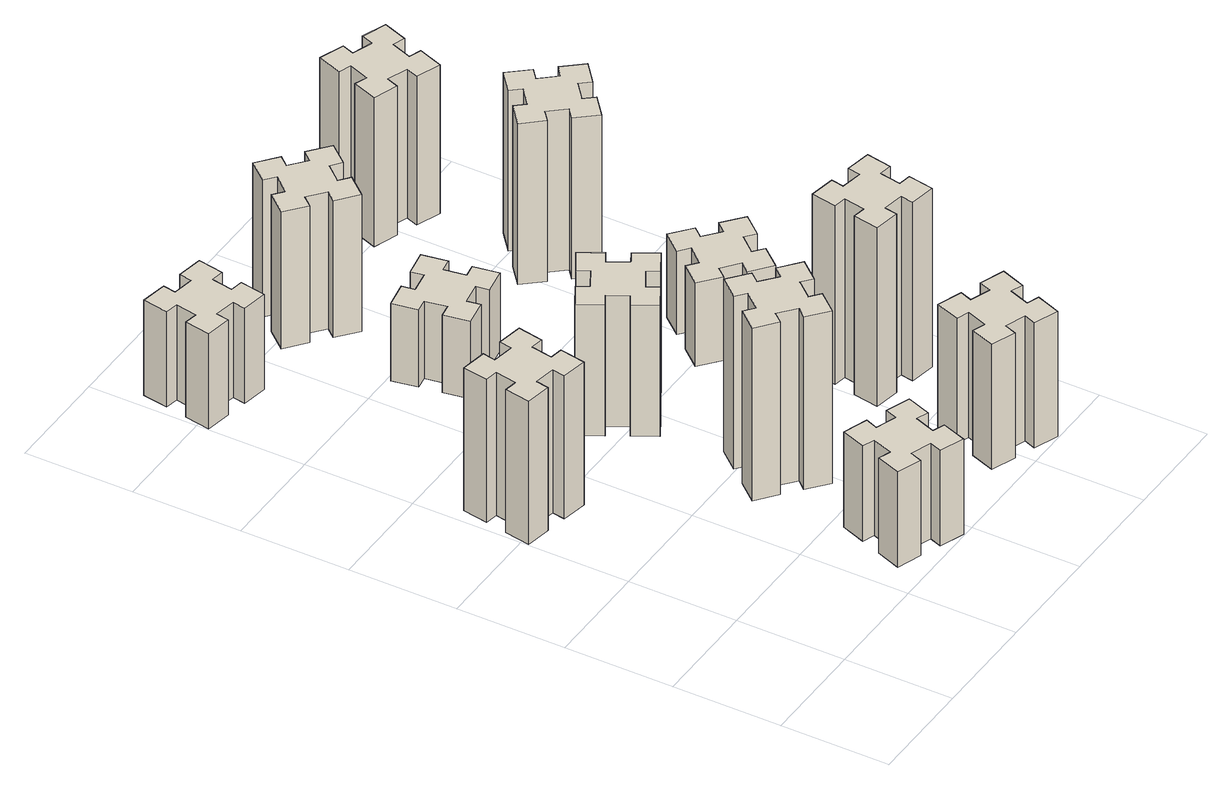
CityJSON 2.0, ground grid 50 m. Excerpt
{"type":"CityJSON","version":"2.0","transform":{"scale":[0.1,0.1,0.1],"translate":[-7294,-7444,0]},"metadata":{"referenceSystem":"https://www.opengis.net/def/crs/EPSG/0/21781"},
"CityObjects":{
"building1":{"type":"Building","attributes":{"class":"1000","function":"1000","usage":"1000","yearOfConstruction":2016,"roofType":"1000","measuredHeight":72,"storeysAboveGround":30,"storeysBelowGround":0},"geometry":[{"type":"Solid","lod":"1","boundaries":[[[[0,1,2,3,4,5,6,7,8,9,10,11,12,13,14,15,16,17,18,19]],[[17,16,20,21]],[[16,15,22,20]],[[15,14,23,22]],[[14,13,24,23]],[[13,12,25,24]],[[12,11,26,25]],[[11,10,27,26]],[[10,9,28,27]],[[9,8,29,28]],[[8,7,30,29]],[[7,6,31,30]],[[6,5,32,31]],[[5,4,33,32]],[[4,3,34,33]],[[3,2,35,34]],[[2,1,36,35]],[[1,0,37,36]],[[0,19,38,37]],[[19,18,39,38]],[[18,17,21,39]],[[24,25,26,27,28,29,30,31,32,33,34,35,36,37,38,39,21,20,22,23]]]]}]},
"building2":{"type":"Building","attributes":{"class":"1000","function":"1000","usage":"1000","yearOfConstruction":2016,"roofType":"1000","measuredHeight":48,"storeysAboveGround":30,"storeysBelowGround":0},"geometry":[{"type":"Solid","lod":"1","boundaries":[[[[40,41,42,43,44,45,46,47,48,49,50,51,52,53,54,55,56,57,58,59]],[[57,56,60,61]],[[56,55,62,60]],[[55,54,63,62]],[[54,53,64,63]],[[53,52,65,64]],[[52,51,66,65]],[[51,50,67,66]],[[50,49,68,67]],[[49,48,69,68]],[[48,47,70,69]],[[47,46,71,70]],[[46,45,72,71]],[[45,44,73,72]],[[44,43,74,73]],[[43,42,75,74]],[[42,41,76,75]],[[41,40,77,76]],[[40,59,78,77]],[[59,58,79,78]],[[58,57,61,79]],[[64,65,66,67,68,69,70,71,72,73,74,75,76,77,78,79,61,60,62,63]]]]}]},
"building3":{"type":"Building","attributes":{"class":"1000","function":"1000","usage":"1000","yearOfConstruction":2016,"roofType":"1000","measuredHeight":48,"storeysAboveGround":30,"storeysBelowGround":0},"geometry":[{"type":"Solid","lod":"1","boundaries":[[[[80,81,82,83,84,85,86,87,88,89,90,91,92,93,94,95,96,97,98,99]],[[97,96,100,101]],[[96,95,102,100]],[[95,94,103,102]],[[94,93,104,103]],[[93,92,105,104]],[[92,91,106,105]],[[91,90,107,106]],[[90,89,108,107]],[[89,88,109,108]],[[88,87,110,109]],[[87,86,111,110]],[[86,85,112,111]],[[85,84,113,112]],[[84,83,114,113]],[[83,82,115,114]],[[82,81,116,115]],[[81,80,117,116]],[[80,99,118,117]],[[99,98,119,118]],[[98,97,101,119]],[[104,105,106,107,108,109,110,111,112,113,114,115,116,117,118,119,101,100,102,103]]]]}]},
"building4":{"type":"Building","attributes":{"class":"1000","function":"1000","usage":"1000","yearOfConstruction":2016,"roofType":"1000","measuredHeight":87,"storeysAboveGround":30,"storeysBelowGround":0},"geometry":[{"type":"Solid","lod":"1","boundaries":[[[[120,121,122,123,124,125,126,127,128,129,130,131,132,133,134,135,136,137,138,139]],[[137,136,140,141]],[[136,135,142,140]],[[135,134,143,142]],[[134,133,144,143]],[[133,132,145,144]],[[132,131,146,145]],[[131,130,147,146]],[[130,129,148,147]],[[129,128,149,148]],[[128,127,150,149]],[[127,126,151,150]],[[126,125,152,151]],[[125,124,153,152]],[[124,123,154,153]],[[123,122,155,154]],[[122,121,156,155]],[[121,120,157,156]],[[120,139,158,157]],[[139,138,159,158]],[[138,137,141,159]],[[144,145,146,147,148,149,150,151,152,153,154,155,156,157,158,159,141,140,142,143]]]]}]},
"building5":{"type":"Building","attributes":{"class":"1000","function":"1000","usage":"1000","yearOfConstruction":2016,"roofType":"1000","measuredHeight":66,"storeysAboveGround":30,"storeysBelowGround":0},"geometry":[{"type":"Solid","lod":"1","boundaries":[[[[160,161,162,163,164,165,166,167,168,169,170,171,172,173,174,175,176,177,178,179]],[[177,176,180,181]],[[176,175,182,180]],[[175,174,183,182]],[[174,173,184,183]],[[173,172,185,184]],[[172,171,186,185]],[[171,170,187,186]],[[170,169,188,187]],[[169,168,189,188]],[[168,167,190,189]],[[167,166,191,190]],[[166,165,192,191]],[[165,164,193,192]],[[164,163,194,193]],[[163,162,195,194]],[[162,161,196,195]],[[161,160,197,196]],[[160,179,198,197]],[[179,178,199,198]],[[178,177,181,199]],[[184,185,186,187,188,189,190,191,192,193,194,195,196,197,198,199,181,180,182,183]]]]}]},
"building6":{"type":"Building","attributes":{"class":"1000","function":"1000","usage":"1000","yearOfConstruction":2016,"roofType":"1000","measuredHeight":39,"storeysAboveGround":30,"storeysBelowGround":0},"geometry":[{"type":"Solid","lod":"1","boundaries":[[[[200,201,202,203,204,205,206,207,208,209,210,211,212,213,214,215,216,217,218,219]],[[217,216,220,221]],[[216,215,222,220]],[[215,214,223,222]],[[214,213,224,223]],[[213,212,225,224]],[[212,211,226,225]],[[211,210,227,226]],[[210,209,228,227]],[[209,208,229,228]],[[208,207,230,229]],[[207,206,231,230]],[[206,205,232,231]],[[205,204,233,232]],[[204,203,234,233]],[[203,202,235,234]],[[202,201,236,235]],[[201,200,237,236]],[[200,219,238,237]],[[219,218,239,238]],[[218,217,221,239]],[[224,225,226,227,228,229,230,231,232,233,234,235,236,237,238,239,221,220,222,223]]]]}]},
"building7":{"type":"Building","attributes":{"class":"1000","function":"1000","usage":"1000","yearOfConstruction":2016,"roofType":"1000","measuredHeight":63,"storeysAboveGround":30,"storeysBelowGround":0},"geometry":[{"type":"Solid","lod":"1","boundaries":[[[[240,241,242,243,244,245,246,247,248,249,250,251,252,253,254,255,256,257,258,259]],[[257,256,260,261]],[[256,255,262,260]],[[255,254,263,262]],[[254,253,264,263]],[[253,252,265,264]],[[252,251,266,265]],[[251,250,267,266]],[[250,249,268,267]],[[249,248,269,268]],[[248,247,270,269]],[[247,246,271,270]],[[246,245,272,271]],[[245,244,273,272]],[[244,243,274,273]],[[243,242,275,274]],[[242,241,276,275]],[[241,240,277,276]],[[240,259,278,277]],[[259,258,279,278]],[[258,257,261,279]],[[264,265,266,267,268,269,270,271,272,273,274,275,276,277,278,279,261,260,262,263]]]]}]},
"building8":{"type":"Building","attributes":{"class":"1000","function":"1000","usage":"1000","yearOfConstruction":2016,"roofType":"1000","measuredHeight":69,"storeysAboveGround":30,"storeysBelowGround":0},"geometry":[{"type":"Solid","lod":"1","boundaries":[[[[280,281,282,283,284,285,286,287,288,289,290,291,292,293,294,295,296,297,298,299]],[[297,296,300,301]],[[296,295,302,300]],[[295,294,303,302]],[[294,293,304,303]],[[293,292,305,304]],[[292,291,306,305]],[[291,290,307,306]],[[290,289,308,307]],[[289,288,309,308]],[[288,287,310,309]],[[287,286,311,310]],[[286,285,312,311]],[[285,284,313,312]],[[284,283,314,313]],[[283,282,315,314]],[[282,281,316,315]],[[281,280,317,316]],[[280,299,318,317]],[[299,298,319,318]],[[298,297,301,319]],[[304,305,306,307,308,309,310,311,312,313,314,315,316,317,318,319,301,300,302,303]]]]}]},
"building9":{"type":"Building","attributes":{"class":"1000","function":"1000","usage":"1000","yearOfConstruction":2016,"roofType":"1000","measuredHeight":90,"storeysAboveGround":30,"storeysBelowGround":0},"geometry":[{"type":"Solid","lod":"1","boundaries":[[[[320,321,322,323,324,325,326,327,328,329,330,331,332,333,334,335,336,337,338,339]],[[337,336,340,341]],[[336,335,342,340]],[[335,334,343,342]],[[334,333,344,343]],[[333,332,345,344]],[[332,331,346,345]],[[331,330,347,346]],[[330,329,348,347]],[[329,328,349,348]],[[328,327,350,349]],[[327,326,351,350]],[[326,325,352,351]],[[325,324,353,352]],[[324,323,354,353]],[[323,322,355,354]],[[322,321,356,355]],[[321,320,357,356]],[[320,339,358,357]],[[339,338,359,358]],[[338,337,341,359]],[[344,345,346,347,348,349,350,351,352,353,354,355,356,357,358,359,341,340,342,343]]]]}]},
"building10":{"type":"Building","attributes":{"class":"1000","function":"1000","usage":"1000","yearOfConstruction":2016,"roofType":"1000","measuredHeight":42,"storeysAboveGround":30,"storeysBelowGround":0},"geometry":[{"type":"Solid","lod":"1","boundaries":[[[[360,361,362,363,364,365,366,367,368,369,370,371,372,373,374,375,376,377,378,379]],[[377,376,380,381]],[[376,375,382,380]],[[375,374,383,382]],[[374,373,384,383]],[[373,372,385,384]],[[372,371,386,385]],[[371,370,387,386]],[[370,369,388,387]],[[369,368,389,388]],[[368,367,390,389]],[[367,366,391,390]],[[366,365,392,391]],[[365,364,393,392]],[[364,363,394,393]],[[363,362,395,394]],[[362,361,396,395]],[[361,360,397,396]],[[360,379,398,397]],[[379,378,399,398]],[[378,377,381,399]],[[384,385,386,387,388,389,390,391,392,393,394,395,396,397,398,399,381,380,382,383]]]]}]},
"building11":{"type":"Building","attributes":{"class":"1000","function":"1000","usage":"1000","yearOfConstruction":2016,"roofType":"1000","measuredHeight":81,"storeysAboveGround":30,"storeysBelowGround":0},"geometry":[{"type":"Solid","lod":"1","boundaries":[[[[400,401,402,403,404,405,406,407,408,409,410,411,412,413,414,415,416,417,418,419]],[[417,416,420,421]],[[416,415,422,420]],[[415,414,423,422]],[[414,413,424,423]],[[413,412,425,424]],[[412,411,426,425]],[[411,410,427,426]],[[410,409,428,427]],[[409,408,429,428]],[[408,407,430,429]],[[407,406,431,430]],[[406,405,432,431]],[[405,404,433,432]],[[404,403,434,433]],[[403,402,435,434]],[[402,401,436,435]],[[401,400,437,436]],[[400,419,438,437]],[[419,418,439,438]],[[418,417,421,439]],[[424,425,426,427,428,429,430,431,432,433,434,435,436,437,438,439,421,420,422,423]]]]}]},
"building12":{"type":"Building","attributes":{"class":"1000","function":"1000","usage":"1000","yearOfConstruction":2016,"roofType":"1000","measuredHeight":75,"storeysAboveGround":30,"storeysBelowGround":0},"geometry":[{"type":"Solid","lod":"1","boundaries":[[[[440,441,442,443,444,445,446,447,448,449,450,451,452,453,454,455,456,457,458,459]],[[457,456,460,461]],[[456,455,462,460]],[[455,454,463,462]],[[454,453,464,463]],[[453,452,465,464]],[[452,451,466,465]],[[451,450,467,466]],[[450,449,468,467]],[[449,448,469,468]],[[448,447,470,469]],[[447,446,471,470]],[[446,445,472,471]],[[445,444,473,472]],[[444,443,474,473]],[[443,442,475,474]],[[442,441,476,475]],[[441,440,477,476]],[[440,459,478,477]],[[459,458,479,478]],[[458,457,461,479]],[[464,465,466,467,468,469,470,471,472,473,474,475,476,477,478,479,461,460,462,463]]]]}]}
},
"vertices":[
[274,1705,0],[175,1722,0],[186,1781,0],[67,1802,0],[47,1684,0],[106,1674,0],[88,1575,0],[29,1586,0],[8,1467,0],[127,1447,0],[137,1506,0],[235,1488,0],[225,1429,0],[343,1408,0],[364,1527,0],[305,1537,0],[322,1635,0],[381,1625,0],[402,1743,0],[284,1764,0],[322,1635,720],[381,1625,720],[305,1537,720],[364,1527,720],[343,1408,720],[225,1429,720],[235,1488,720],[137,1506,720],[127,1447,720],[8,1467,720],[29,1586,720],[88,1575,720],[106,1674,720],[47,1684,720],[67,1802,720],[186,1781,720],[175,1722,720],[274,1705,720],[284,1764,720],[402,1743,720],
[759,310,0],[725,216,0],[669,237,0],[627,124,0],[740,83,0],[761,139,0],[855,105,0],[834,49,0],[947,7,0],[988,120,0],[932,141,0],[966,235,0],[1022,214,0],[1063,327,0],[950,368,0],[930,312,0],[836,346,0],[857,402,0],[744,443,0],[703,330,0],[836,346,480],[857,402,480],[930,312,480],[950,368,480],[1063,327,480],[1022,214,480],[966,235,480],[932,141,480],[988,120,480],[947,7,480],[834,49,480],[855,105,480],[761,139,480],[740,83,480],[627,124,480],[669,237,480],[725,216,480],[759,310,480],[703,330,480],[744,443,480],
[274,3185,0],[175,3202,0],[186,3261,0],[67,3282,0],[47,3164,0],[106,3154,0],[88,3055,0],[29,3066,0],[8,2947,0],[127,2927,0],[137,2986,0],[235,2968,0],[225,2909,0],[343,2888,0],[364,3007,0],[305,3017,0],[322,3115,0],[381,3105,0],[402,3223,0],[284,3244,0],[322,3115,480],[381,3105,480],[305,3017,480],[364,3007,480],[343,2888,480],[225,2909,480],[235,2968,480],[137,2986,480],[127,2927,480],[8,2947,480],[29,3066,480],[88,3055,480],[106,3154,480],[47,3164,480],[67,3282,480],[186,3261,480],[175,3202,480],[274,3185,480],[284,3244,480],[402,3223,480],
[1054,917,0],[978,982,0],[1016,1028,0],[924,1105,0],[847,1013,0],[893,974,0],[829,898,0],[783,936,0],[706,844,0],[798,767,0],[836,813,0],[913,749,0],[874,703,0],[966,626,0],[1043,718,0],[997,756,0],[1062,833,0],[1108,794,0],[1185,886,0],[1093,963,0],[1062,833,870],[1108,794,870],[997,756,870],[1043,718,870],[966,626,870],[874,703,870],[913,749,870],[836,813,870],[798,767,870],[706,844,870],[783,936,870],[829,898,870],[893,974,870],[847,1013,870],[924,1105,870],[1016,1028,870],[978,982,870],[1054,917,870],[1093,963,870],[1185,886,870],
[934,1726,0],[847,1676,0],[817,1728,0],[713,1668,0],[773,1564,0],[825,1594,0],[875,1507,0],[823,1477,0],[883,1373,0],[987,1433,0],[957,1485,0],[1044,1535,0],[1074,1483,0],[1178,1543,0],[1118,1647,0],[1066,1617,0],[1016,1704,0],[1068,1734,0],[1008,1838,0],[904,1778,0],[1016,1704,660],[1068,1734,660],[1066,1617,660],[1118,1647,660],[1178,1543,660],[1074,1483,660],[1044,1535,660],[957,1485,660],[987,1433,660],[883,1373,660],[823,1477,660],[875,1507,660],[825,1594,660],[773,1564,660],[713,1668,660],[817,1728,660],[847,1676,660],[934,1726,660],[904,1778,660],[1008,1838,660],
[962,2315,0],[945,2414,0],[1004,2424,0],[983,2542,0],[865,2521,0],[875,2462,0],[777,2445,0],[767,2504,0],[648,2483,0],[669,2365,0],[728,2375,0],[746,2277,0],[687,2267,0],[707,2148,0],[826,2169,0],[815,2228,0],[914,2246,0],[924,2187,0],[1042,2207,0],[1021,2326,0],[914,2246,390],[924,2187,390],[815,2228,390],[826,2169,390],[707,2148,390],[687,2267,390],[746,2277,390],[728,2375,390],[669,2365,390],[648,2483,390],[767,2504,390],[777,2445,390],[875,2462,390],[865,2521,390],[983,2542,390],[1004,2424,390],[945,2414,390],[962,2315,390],[1021,2326,390],[1042,2207,390],
[1670,312,0],[1576,346,0],[1597,402,0],[1484,443,0],[1443,330,0],[1499,310,0],[1465,216,0],[1409,237,0],[1367,124,0],[1480,83,0],[1501,139,0],[1595,105,0],[1574,49,0],[1687,7,0],[1728,120,0],[1672,141,0],[1706,235,0],[1762,214,0],[1803,327,0],[1690,368,0],[1706,235,630],[1762,214,630],[1672,141,630],[1728,120,630],[1687,7,630],[1574,49,630],[1595,105,630],[1501,139,630],[1480,83,630],[1367,124,630],[1409,237,630],[1465,216,630],[1499,310,630],[1443,330,630],[1484,443,630],[1597,402,630],[1576,346,630],[1670,312,630],[1690,368,630],[1803,327,630],
[954,3037,0],[878,3102,0],[916,3148,0],[824,3225,0],[747,3133,0],[793,3094,0],[729,3018,0],[683,3056,0],[606,2964,0],[698,2887,0],[736,2933,0],[813,2869,0],[774,2823,0],[866,2746,0],[943,2838,0],[897,2876,0],[962,2953,0],[1008,2914,0],[1085,3006,0],[993,3083,0],[962,2953,690],[1008,2914,690],[897,2876,690],[943,2838,690],[866,2746,690],[774,2823,690],[813,2869,690],[736,2933,690],[698,2887,690],[606,2964,690],[683,3056,690],[729,3018,690],[793,3094,690],[747,3133,690],[824,3225,690],[916,3148,690],[878,3102,690],[954,3037,690],[993,3083,690],[1085,3006,690],
[1617,766,0],[1715,748,0],[1705,689,0],[1823,668,0],[1844,787,0],[1785,797,0],[1802,895,0],[1861,885,0],[1882,1003,0],[1764,1024,0],[1754,965,0],[1655,982,0],[1666,1041,0],[1547,1062,0],[1527,944,0],[1586,934,0],[1568,835,0],[1509,846,0],[1488,727,0],[1607,707,0],[1568,835,900],[1509,846,900],[1586,934,900],[1527,944,900],[1547,1062,900],[1666,1041,900],[1655,982,900],[1754,965,900],[1764,1024,900],[1882,1003,900],[1861,885,900],[1802,895,900],[1785,797,900],[1844,787,900],[1823,668,900],[1705,689,900],[1715,748,900],[1617,766,900],[1607,707,900],[1488,727,900],
[1533,1614,0],[1469,1538,0],[1423,1576,0],[1346,1484,0],[1438,1407,0],[1476,1453,0],[1553,1389,0],[1514,1343,0],[1606,1266,0],[1683,1358,0],[1637,1396,0],[1702,1473,0],[1748,1434,0],[1825,1526,0],[1733,1603,0],[1694,1557,0],[1618,1622,0],[1656,1668,0],[1564,1745,0],[1487,1653,0],[1618,1622,420],[1656,1668,420],[1694,1557,420],[1733,1603,420],[1825,1526,420],[1748,1434,420],[1702,1473,420],[1637,1396,420],[1683,1358,420],[1606,1266,420],[1514,1343,420],[1553,1389,420],[1476,1453,420],[1438,1407,420],[1346,1484,420],[1423,1576,420],[1469,1538,420],[1533,1614,420],[1487,1653,420],[1564,1745,420],
[1653,2462,0],[1576,2397,0],[1538,2443,0],[1446,2366,0],[1523,2274,0],[1569,2313,0],[1633,2236,0],[1587,2198,0],[1664,2106,0],[1756,2183,0],[1718,2229,0],[1794,2293,0],[1833,2247,0],[1925,2324,0],[1848,2416,0],[1802,2378,0],[1737,2454,0],[1783,2493,0],[1706,2585,0],[1614,2508,0],[1737,2454,810],[1783,2493,810],[1802,2378,810],[1848,2416,810],[1925,2324,810],[1833,2247,810],[1794,2293,810],[1718,2229,810],[1756,2183,810],[1664,2106,810],[1587,2198,810],[1633,2236,810],[1569,2313,810],[1523,2274,810],[1446,2366,810],[1538,2443,810],[1576,2397,810],[1653,2462,810],[1614,2508,810],[1706,2585,810],
[1672,3001,0],[1706,3095,0],[1762,3074,0],[1803,3187,0],[1690,3228,0],[1670,3172,0],[1576,3206,0],[1597,3262,0],[1484,3303,0],[1443,3190,0],[1499,3170,0],[1465,3076,0],[1409,3097,0],[1367,2984,0],[1480,2943,0],[1501,2999,0],[1595,2965,0],[1574,2909,0],[1687,2867,0],[1728,2980,0],[1595,2965,750],[1574,2909,750],[1501,2999,750],[1480,2943,750],[1367,2984,750],[1409,3097,750],[1465,3076,750],[1499,3170,750],[1443,3190,750],[1484,3303,750],[1597,3262,750],[1576,3206,750],[1670,3172,750],[1690,3228,750],[1803,3187,750],[1762,3074,750],[1706,3095,750],[1672,3001,750],[1728,2980,750],[1687,2867,750]
]}
